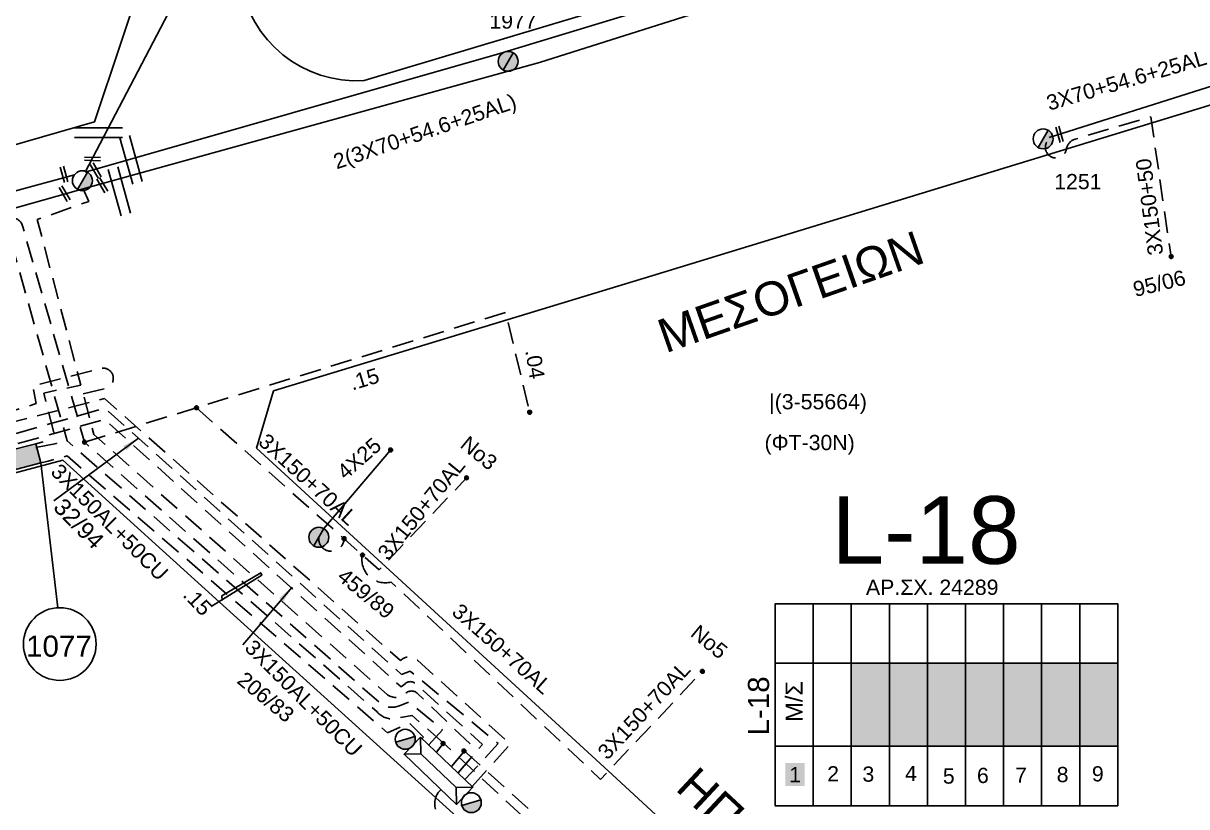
# Model space of a CAD drawing. Header units: millimetres. Extents: x 5010 to 7184, y -101 to 935.
# Drawn here: x 5841.1 to 5978.7, y 102.1 to 194.8 of the extents above; entities that cross this region are included whole.
import ezdxf
from ezdxf.enums import TextEntityAlignment as Align

# ---------------------------------------------------------------- set-up
doc = ezdxf.new("R2010")
doc.units = ezdxf.units.MM
doc.linetypes.add('DASHED', pattern=[19.05, 12.7, -6.35])
for name, color, linetype in [('Link Box 4 Διευθύνσεων', 7, 'Continuous'), ('Ασφαλειοκιβώτια Χ.Τ 9 αναχωρήσεων', 7, 'Continuous'), ('Γέφυρες Εναερίου Δικτύου', 7, 'Continuous'), ('Γυμνά εναέρια ΧΤ και ΦΟΠ (3Φ)   4x50+16AL', 7, 'Continuous'), ('Εναέρια παροχή ΧΤ 4x25', 7, 'SYN_LINE'), ('Επιγραφές - Σχήματα', 7, 'Continuous'), ('Καλώδια ΧΤ   3x150+50AL', 7, 'DASHED'), ('Καλώδια ΧΤ   3x150+50CU', 7, 'DASHED'), ('Καλώδια ΧΤ   3x150+70AL', 7, 'DASHED'), ('Καλώδια ΧΤ   3x150AL+50CU', 7, 'DASHED'), ('Μηχανική τομή', 7, 'Continuous'), ('Στύλος Ξύλινος', 7, 'Continuous'), ('Στύλος Ξύλινος @ 1', 7, 'Continuous'), ('Στύλος ΦΜ', 7, 'Continuous'), ('Στύλος ΦΜ @ 1', 7, 'Continuous'), ('Συνδέσεις', 7, 'Continuous'), ('Συνεστραμμένα ΧΤ   3x70+54.6+25AL', 7, 'SYN_LINE'), ('Τομή', 7, 'Continuous'), ('Υποσταθμός εναέριος 2 στύλων', 7, 'Continuous'), ('Υποσταθμός πόλεως', 7, 'Continuous'), ('Υπόβαθρο ΔΕΗ', 7, 'Continuous'), ('Υπόγεια Καλώδια Δικτύου ΧΤ   .04', 7, 'DASHED'), ('Υπόγεια Καλώδια Δικτύου ΧΤ   .15', 7, 'DASHED')]:
    doc.layers.add(name, color=color, linetype=linetype)
doc.styles.get("Standard").update_dxf_attribs({"font": 'arial.ttf'})
doc.linetypes.add('SYN_LINE', pattern='A,0.5,-0.0001,["/\\/\\/\\/",Standard,S=0.1,R=0,X=0,Y=-0.05],-0.25', length=0.7501)
doc.dimstyles.new('ISO-25', dxfattribs={"dimtxt": 2.5, "dimasz": 2.5, "dimexe": 1.25, "dimexo": 0.625, "dimtad": 1, "dimtxsty": 'Standard', "dimcen": 2.5, "dimaunit": 2, "dimazin": 0, "dimtfac": 1, "dimtmove": 0, "dimatfit": 3, "dimfxl": 1, "dimarcsym": 0})

# ---------------------------------------------------------------- blocks, each defined once
blk = doc.blocks.new('ΑΣΦΑΛΕΙΟΚΙΒΩΤΙΟ ΥΠΟΣΤΑΘΜΟΥ 9 ΑΝΑΧΩΡΗΣΕΩΝ')
at = {"layer": 'Ασφαλειοκιβώτια Χ.Τ 9 αναχωρήσεων', "ltscale": 40}
for p, q in [((-23.8, 40.36), (24.02, 40.36)), ((-9.72, 40.36), (-9.72, -40.64)), ((9.94, 40.36), (9.94, -40.64)), ((-23.8, 31.36), (24.02, 31.36)), ((-23.8, 22.36), (24.02, 22.36)), ((-23.8, 13.36), (24.02, 13.36)), ((-23.8, 4.36), (24.02, 4.36)), ((-23.8, -4.64), (24.02, -4.64)), ((-23.8, -13.64), (24.02, -13.64)), ((-23.8, -22.64), (24.02, -22.64)), ((-23.8, -31.64), (24.02, -31.64))]:
    blk.add_line(p, q, dxfattribs=at)
at = {"layer": 'Ασφαλειοκιβώτια Χ.Τ 9 αναχωρήσεων'}
blk.add_lwpolyline([(-23.8, -40.64), (24.02, -40.64), (24.02, 40.36), (-23.8, 40.36)], close=True, dxfattribs=at)
for s, p in [('1', (-18.22, 37.06)), ('2', (-18.02, 28.07)), ('3', (-18.09, 19.73)), ('4', (-17.94, 9.66)), ('5', (-18.55, 0.71)), ('6', (-18.4, -7.35)), ('7', (-18.34, -16.37)), ('8', (-18.19, -26.2)), ('9', (-18.02, -34.53))]:
    blk.add_text(s, height=3.6, rotation=270, dxfattribs=at).set_placement(p)
at = {"layer": 'Ασφαλειοκιβώτια Χ.Τ 9 αναχωρήσεων', "ltscale": 40}
for tag, height, p in [('ΟΝΟΜΑ', 5, (-0.16, 44.31)), ('ΚΕΙΜΕΝΟ 1', 2, (17.06, 35.59)), ('ΚΕΙΜΕΝΟ 2', 2, (17.06, 26.88)), ('ΚΕΙΜΕΝΟ 3', 2, (17.06, 17.69)), ('ΚΕΙΜΕΝΟ 4', 2, (17.06, 8.71)), ('ΚΕΙΜΕΝΟ 5', 2, (17.06, -0.13)), ('ΚΕΙΜΕΝΟ 6', 2, (17.06, -9.05)), ('ΚΕΙΜΕΝΟ 7', 2, (17.06, -18.13)), ('ΚΕΙΜΕΝΟ 8', 2, (17.06, -26.85)), ('ΚΕΙΜΕΝΟ 9', 2, (17.06, -35.99)), ('ΣΧ', 2, (-0.1, -42.64))]:
    blk.add_attdef(tag, text='', height=height, dxfattribs=at).set_placement(p, align=Align.MIDDLE_CENTER)
blk = doc.blocks.new('LINK BOX 4 ΑΝΑΧΩΡΗΣΕΩΝ')
at = {"layer": 'Link Box 4 Διευθύνσεων', "ltscale": 40}
blk.add_hatch(color=256, dxfattribs=at).paths.add_polyline_path([(-3.54, 0), (-3.54, -4.67), (3.54, -4.67), (3.54, 0)])
for p, q in [((-3.54, 0), (-5.33, 0)), ((5.33, 0), (3.54, 0)), ((-3.54, -4.67), (-5.33, -4.67)), ((5.33, -4.67), (3.54, -4.67))]:
    blk.add_line(p, q, dxfattribs=at)
blk.add_lwpolyline([(-3.54, -4.67), (-3.54, 0), (3.54, 0), (3.54, -4.67)], close=True, dxfattribs=at)
blk = doc.blocks.new('ΥΠΟΣΤΑΘΜΟΣ ΕΝΑΕΡΙΟΣ ΕΠΙ 2 ΣΤΥΛΩΝ')
at = {"layer": 'Υποσταθμός εναέριος 2 στύλων', "linetype": 'Continuous'}
for points in [[(-11.97, -2.11, 0.574793), (-8.45, -0.07, 0.268822), (-9.64, 1.98)], [(9.68, -2.15, 0.574793), (13.19, -0.1, 0.268822), (12.01, 1.95)]]:
    blk.add_hatch(color=256, dxfattribs=at).paths.add_polyline_path(points)
for p, q in [((-11.97, -2.11), (-9.64, 1.98)), ((9.68, -2.15), (12.01, 1.95))]:
    blk.add_line(p, q, dxfattribs=at)
for centre in [(-10.81, -0.07), (10.84, -0.1)]:
    blk.add_circle(centre, 2.36, dxfattribs=at)
at = {"layer": 'Υποσταθμός πόλεως', "linetype": 'Continuous', "ltscale": 40}
blk.add_lwpolyline([(-8.57, 2.82), (8.57, 2.82), (8.57, -2.82), (-8.57, -2.82)], close=True, dxfattribs=at)
for points in [[(-5.75, 0), (-8.57, 2.82)], [(5.75, 0), (8.57, 2.82)], [(-8.57, -2.82), (-5.75, 0)], [(-5.75, 0), (5.75, 0)], [(8.57, -2.82), (5.75, 0)]]:
    blk.add_lwpolyline(points, dxfattribs=at)
at = {"layer": 'Υποσταθμός εναέριος 2 στύλων', "ltscale": 40, "flags": 1}
for tag, p in [('ΜΕΤΑΣΧΗΜΑΤΙΣΜΟΣ', (14.09, 2.51)), ('ΙΣΧΥΣ', (14.07, -0.28)), ('ΑΡΙΘΜΟΣ', (14.19, -3))]:
    blk.add_attdef(tag, p, '', height=1.8, dxfattribs=at)
blk = doc.blocks.new('ΥΠΑΡΧΩΝ ΤΣΙΜΕΝΤΕΝΙΟΣ ΣΤΥΛΟΣ')
at = {"layer": 'Στύλος ΦΜ'}
blk.add_hatch(color=256, dxfattribs=at).paths.add_polyline_path([(-1.29, -2.28, 0.574793), (2.62, 0, 0.268822), (1.3, 2.27)])
blk.add_line((-1.29, -2.28), (1.3, 2.27), dxfattribs=at)
blk.add_circle((0, 0), 2.62, dxfattribs=at)
at = {"layer": 'Στύλος ΦΜ', "flags": 4}
for tag, p in [('ΑΡΙΘΜΟΣ', (-4.68, 8.05)), ('ΤΥΠΟΣ', (-4.91, 3.03))]:
    blk.add_attdef(tag, p, '', height=4, dxfattribs=at)
blk = doc.blocks.new('ΤΟΜΗ')
at = {"layer": 'Τομή', "ltscale": 40}
for p, q in [((-5.68, 0), (5.68, 0)), ((5.68, -2.33), (-5.68, -2.33))]:
    blk.add_line(p, q, dxfattribs=at)
blk = doc.blocks.new('ΥΠΑΡΧΩΝ ΞΥΛΙΝΟΣ ΣΤΥΛΟΣ')
at = {"layer": 'Στύλος Ξύλινος'}
h = blk.add_hatch(color=7, dxfattribs=at)
h.paths.add_polyline_path([(-2.62, 0, 0.270008), (-1.29, -2.28), (1.3, 2.27, 0.576266)])
h.paths.add_polyline_path([(-1.29, -2.28, 0.574793), (2.62, 0, 0.268822), (1.3, 2.27)])
at = {"layer": 'Στύλος Ξύλινος', "color": 7}
blk.add_line((-1.29, -2.28), (1.3, 2.27), dxfattribs=at)
blk.add_circle((0, 0), 2.62, dxfattribs=at)
at = {"layer": 'Στύλος Ξύλινος', "flags": 4}
for tag, p in [('ΑΡΙΘΜΟΣ', (-4.91, 8.6)), ('ΤΥΠΟΣ', (-4.85, 3.39))]:
    blk.add_attdef(tag, p, '', height=4, dxfattribs=at)
blk = doc.blocks.new('ΜΗΧΑΝΙΚΗ ΤΟΜΗ')
at = {"layer": 'Μηχανική τομή', "ltscale": 40}
for p, q in [((-1.89, 0.78), (1.89, 0.78)), ((1.89, 0), (-1.89, 0))]:
    blk.add_line(p, q, dxfattribs=at)
blk = doc.blocks.new('_ΣΥΝΔΕΣΗ')
at = {"layer": 'Συνδέσεις', "linetype": 'SYN_LINE', "ltscale": 40}
blk.add_hatch(color=256, dxfattribs=at).paths.add_polyline_path([(0.5, -0.01, 1), (-0.5, -0.01, 1)])
at = {"layer": 'Συνδέσεις'}
blk.add_circle((0, -0.01), 0.5, dxfattribs=at)

msp = doc.modelspace()

# ---------------------------------------------------------------- hatches: boundary and pattern name
at = {"layer": 'Ασφαλειοκιβώτια Χ.Τ 9 αναχωρήσεων'}
for color, points in [(151, [(5939.04, 119.1), (5939.04, 109.27), (5943.54, 109.27), (5943.54, 119.1)]), (1, [(5943.54, 119.1), (5943.54, 109.27), (5948.04, 109.27), (5948.04, 119.1)]), (2, [(5948.04, 119.1), (5948.04, 109.27), (5952.54, 109.27), (5952.54, 119.1)]), (6, [(5952.54, 119.1), (5952.54, 109.27), (5957.04, 109.27), (5957.04, 119.1)]), (173, [(5957.04, 119.1), (5957.04, 109.27), (5961.54, 109.27), (5961.54, 119.1)]), (27, [(5961.54, 119.1), (5961.54, 109.27), (5966.04, 109.27), (5966.04, 119.1)]), (85, [(5966.04, 119.1), (5966.04, 109.27), (5970.54, 109.27), (5970.54, 119.1)]), (30, [(5931.24, 104.57), (5933.54, 104.57), (5933.54, 107.28), (5931.24, 107.28)])]:
    msp.add_hatch(color=color, dxfattribs=at).paths.add_polyline_path(points)

# ---------------------------------------------------------------- linework, layer by layer
at = {"layer": 'Γέφυρες Εναερίου Δικτύου', "color": 6, "linetype": 'DASHED', "ltscale": 0.2, "flags": 128}
for points in [[(5848.2, 175.21), (5848.88, 173.74), (5842.79, 171.58), (5847.94, 152.01)], [(5842.63, 144.64), (5845.08, 145.11), (5843.57, 151.06), (5847.94, 152.01)]]:
    msp.add_lwpolyline(points, dxfattribs=at)
at = {"layer": 'Γυμνά εναέρια ΧΤ και ΦΟΠ (3Φ)   4x50+16AL', "color": 27, "flags": 128}
msp.add_lwpolyline([(5896.06, 275.58), (5880.63, 250.51), (5869.44, 217.35), (5848.44, 177.21)], dxfattribs=at)
at = {"layer": 'Εναέρια παροχή ΧΤ 4x25', "color": 1, "linetype": 'SYN_LINE', "ltscale": 15, "flags": 128}
msp.add_lwpolyline([(5876.67, 135.02), (5884.57, 144.32)], dxfattribs=at)
at = {"layer": 'Επιγραφές - Σχήματα', "linetype": 'Continuous', "ltscale": 0.2}
msp.add_line((5843.2, 142.8), (5845.21, 125.66), dxfattribs=at)
msp.add_lwpolyline([(5863.35, 125.82), (5869.36, 129.53), (5869.22, 129.8), (5864.62, 127.06), (5864.67, 126.51)], dxfattribs=at)
msp.add_circle((5845.45, 121.37), 4.3, dxfattribs=at)
at = {"layer": 'Επιγραφές - Σχήματα', "color": 30, "linetype": 'DASHED', "ltscale": 0.2}
msp.add_arc((5891.97, 102.5), 2.19, 130.9526, 331.5618, dxfattribs=at)
at = {"layer": 'Καλώδια ΧΤ   3x150+50AL', "color": 173, "linetype": 'DASHED', "ltscale": 0.2, "flags": 128}
msp.add_lwpolyline([(5892.55, 106.12), (5895.42, 109.5), (5887.53, 116.68, 0.386676), (5886.27, 116.68), (5885.8, 116.32), (5850.74, 147.96), (5826.49, 141.12), (5830.44, 126.16)], format="xyb", dxfattribs=at)
at = {"layer": 'Καλώδια ΧΤ   3x150+50AL', "color": 2, "linetype": 'DASHED', "ltscale": 0.2, "flags": 128}
msp.add_lwpolyline([(5889.99, 108.57), (5890.83, 109.66), (5905.23, 96.33, -0.197832), (5905.96, 94.76, 0.333281), (5907.47, 92.94), (5943.01, 59.82, -0.592103), (5941.91, 55.5, 0.381973)], format="xyb", dxfattribs=at)
at = {"layer": 'Καλώδια ΧΤ   3x150+50AL', "color": 151, "linetype": 'DASHED', "ltscale": 0.2, "flags": 128}
msp.add_lwpolyline([(5893.28, 108.72), (5906.27, 97.05, -0.217755), (5907.04, 95.2, 0.237816), (5907.72, 93.75), (5932.21, 72.46), (5929.75, 70.55)], format="xyb", dxfattribs=at)
at = {"layer": 'Καλώδια ΧΤ   3x150+50CU', "color": 133, "linetype": 'DASHED', "ltscale": 0.2, "flags": 128}
msp.add_lwpolyline([(5962.14, 180.74, 1.192808), (5964.48, 179.93, -0.281279), (5965.49, 181.1), (5974.44, 183.74), (5976.85, 167.21)], format="xyb", dxfattribs=at)
at = {"layer": 'Καλώδια ΧΤ   3x150+70AL', "color": 1, "linetype": 'DASHED', "ltscale": 0.2, "flags": 128}
msp.add_lwpolyline([(5861.62, 149.32), (5883.21, 130.14), (5893.55, 141.03)], dxfattribs=at)
msp.add_lwpolyline([(5881.23, 131.9, 0.558712), (5884.64, 128.71), (5909.4, 105.36), (5921.43, 118.14)], format="xyb", dxfattribs=at)
at = {"layer": 'Καλώδια ΧΤ   3x150+70AL', "color": 1, "linetype": 'DASHED', "ltscale": 0.2}
msp.add_arc((5877.56, 133.83), 1.49, 173.4788, 0.2782, dxfattribs=at)
at = {"layer": 'Καλώδια ΧΤ   3x150AL+50CU', "color": 85, "linetype": 'DASHED', "ltscale": 0.2, "flags": 128}
msp.add_lwpolyline([(5894.21, 104.52), (5898.73, 109.53), (5887.73, 119.46, 0.399217), (5885.73, 119.41), (5850.72, 150.42), (5823.83, 143.48), (5828.33, 126.45)], format="xyb", dxfattribs=at)
at = {"layer": 'Καλώδια ΧΤ   3x150AL+50CU', "color": 27, "linetype": 'DASHED', "ltscale": 0.2, "flags": 128}
msp.add_lwpolyline([(5798.13, 134), (5810.5, 137.69), (5811.95, 136.73), (5824.1, 139.64, 0.446113), (5825.41, 142.07), (5850.79, 149.27), (5885.87, 117.78), (5886.87, 118.18), (5897.29, 109.59), (5893.36, 105.34)], format="xyb", dxfattribs=at)
at = {"layer": 'Συνεστραμμένα ΧΤ   3x70+54.6+25AL', "color": 133, "linetype": 'SYN_LINE', "ltscale": 20}
msp.add_line((5982.75, 187.72), (5962.43, 181.31), dxfattribs=at)
at = {"layer": 'Συνεστραμμένα ΧΤ   3x70+54.6+25AL', "color": 6, "linetype": 'SYN_LINE', "ltscale": 20}
msp.add_line((5808.48, 164), (5847.96, 175.14), dxfattribs=at)
at = {"layer": 'Συνεστραμμένα ΧΤ   3x70+54.6+25AL', "color": 151, "linetype": 'SYN_LINE', "ltscale": 20, "flags": 128}
for points in [[(5973.53, 214.34), (5897.48, 191.24), (5848.44, 177.21)], [(5973.93, 212.93), (5902.18, 190.17), (5848.2, 175.21), (5847.72, 175.07)]]:
    msp.add_lwpolyline(points, dxfattribs=at)
at = {"layer": 'Συνεστραμμένα ΧΤ   3x70+54.6+25AL', "color": 6, "linetype": 'SYN_LINE', "ltscale": 20, "flags": 128}
msp.add_lwpolyline([(5847.18, 176.86), (5808.07, 166.23)], dxfattribs=at)
at = {"layer": 'Υπόβαθρο ΔΕΗ', "flags": 128}
for points in [[(5842.8, 246.67), (5821.84, 177.32, 0.884348), (5822.87, 175.46), (5849.55, 183.14), (5868.22, 239.02), (5874.85, 258.42), (5892.75, 275.68, 0.397609), (5893.51, 293.38, 0.059226), (5885, 299.98, 0.005218), (5837.57, 311.39, 0.255722), (5831.14, 309.94, -0.162778), (5814.87, 297.51, 0.335501), (5809.39, 292.22), (5797.28, 253.88), (5785.41, 213.77)], [(5842.8, 246.67), (5821.84, 177.32, 0.884348), (5822.87, 175.46), (5849.55, 183.14), (5868.22, 239.02), (5874.85, 258.42), (5892.75, 275.68, 0.397609), (5893.51, 293.38, 0.059226), (5885, 299.98, 0.005218), (5837.57, 311.39, 0.255722), (5831.14, 309.94, -0.162778), (5814.87, 297.51, 0.335501), (5809.39, 292.22), (5797.28, 253.88), (5785.41, 213.77)], [(6014.54, 227.92), (6015.04, 232.42), (5997.31, 310.7), (5922.14, 288.75), (5882.94, 249.45), (5866.8, 199.83, 0.387662), (5881.43, 188.02), (6014.54, 227.92)], [(6014.54, 227.92), (6015.04, 232.42), (5997.31, 310.7), (5922.14, 288.75), (5882.94, 249.45), (5866.8, 199.83, 0.387662), (5881.43, 188.02), (6014.54, 227.92)]]:
    msp.add_lwpolyline(points, format="xyb", dxfattribs=at)
for points in [[(5870.73, 151.33), (5868.73, 144.55), (5910.75, 105.92), (5957.23, 62.98), (6011.44, 120.19), (6014.77, 190.22), (6011.84, 194.41), (5915.46, 164.93), (5870.73, 151.33)], [(5870.73, 151.33), (5868.73, 144.55), (5910.75, 105.92), (5957.23, 62.98), (6011.44, 120.19), (6014.77, 190.22), (6011.84, 194.41), (5915.46, 164.93), (5870.73, 151.33)], [(5811.22, 133.91), (5830.97, 51.4), (5874.18, 54.26), (5927.57, 45.81), (5939.95, 57.98), (5908.03, 86.76), (5865.18, 125.58), (5845.81, 143.12), (5811.22, 133.91)], [(5811.22, 133.91), (5830.97, 51.4), (5874.18, 54.26), (5927.57, 45.81), (5939.95, 57.98), (5908.03, 86.76), (5865.18, 125.58), (5845.81, 143.12), (5811.22, 133.91)]]:
    msp.add_lwpolyline(points, dxfattribs=at)
at = {"layer": 'Υπόγεια Καλώδια Δικτύου ΧΤ   .04', "color": 1, "linetype": 'DASHED', "ltscale": 0.2, "flags": 128}
msp.add_lwpolyline([(5848.39, 145.24), (5898.17, 160.6), (5901.01, 148.79)], dxfattribs=at)
at = {"layer": 'Υπόγεια Καλώδια Δικτύου ΧΤ   .15', "color": 1, "linetype": 'DASHED', "ltscale": 0.2, "flags": 128}
msp.add_lwpolyline([(5889.08, 109.44), (5890.71, 111.23), (5886.72, 114.52), (5885.6, 114.06, -0.24583), (5883.46, 114.26), (5848.39, 145.24), (5841.04, 170.86, 0.388905), (5839.61, 171.74), (5809.4, 163.29), (5808.16, 164.24)], format="xyb", dxfattribs=at)
at = {"layer": 'Υπόγεια Καλώδια Δικτύου ΧΤ   .15', "color": 2, "linetype": 'DASHED', "ltscale": 0.2, "flags": 128}
msp.add_lwpolyline([(5890.83, 109.66), (5887.11, 112.91), (5885.03, 112.56, -0.271531), (5882.98, 113.34), (5846.32, 145.41), (5839.57, 169.42, 0.538058), (5837.83, 169.98), (5808.56, 161.43), (5807.8, 162.19, 0.298232), (5806.5, 162.47), (5778.99, 154.14), (5778.21, 154.88)], format="xyb", dxfattribs=at)
at = {"layer": 'Υπόγεια Καλώδια Δικτύου ΧΤ   .15', "color": 151, "linetype": 'DASHED', "ltscale": 0.2, "flags": 128}
for points in [[(5848.22, 150.98), (5850.98, 151.65, 1.072545), (5849.99, 153.87), (5842.26, 151.91), (5842.66, 149.82), (5836.37, 147.85), (5835.3, 143.94, 0.412255), (5835.73, 143.25), (5838.33, 143.95)], [(5893.96, 109.55), (5887.76, 115.53, 0.403073), (5886.34, 115.53, -0.353554), (5884.21, 115.35), (5849.49, 146.14), (5848.22, 150.98)]]:
    msp.add_lwpolyline(points, format="xyb", dxfattribs=at)
at = {"layer": 'Υπόγεια Καλώδια Δικτύου ΧΤ   .15', "color": 6, "linetype": 'DASHED', "ltscale": 0.2, "flags": 128}
msp.add_lwpolyline([(5888.3, 110.19), (5888.47, 110.35), (5886.76, 112.04), (5884.2, 110.88), (5846.31, 143.62), (5844.07, 143.02)], dxfattribs=at)
at = {"layer": 'Υπόγεια Καλώδια Δικτύου ΧΤ   .15', "color": 151, "linetype": 'DASHED', "ltscale": 0.2, "flags": 128}
msp.add_lwpolyline([(5891.76, 106.87), (5893.96, 109.55)], dxfattribs=at)

# ---------------------------------------------------------------- block references
at = {"layer": 'Link Box 4 Διευθύνσεων', "xscale": 0.5000000000002828, "yscale": 0.5000000000002828, "zscale": 0.5000000000002828, "rotation": 14.43056140346167}
msp.add_blockref('LINK BOX 4 ΑΝΑΧΩΡΗΣΕΩΝ', (5840.91, 144.62), dxfattribs=at)
at = {"layer": 'Ασφαλειοκιβώτια Χ.Τ 9 αναχωρήσεων', "xscale": 0.5, "yscale": 0.5, "zscale": 0.5, "rotation": 90}
msp.add_blockref('ΑΣΦΑΛΕΙΟΚΙΒΩΤΙΟ ΥΠΟΣΤΑΘΜΟΥ 9 ΑΝΑΧΩΡΗΣΕΩΝ', (5950.22, 114.13), dxfattribs=at).add_auto_attribs({'ΟΝΟΜΑ': 'L-18'})
at = {"layer": 'Μηχανική τομή'}
for p, xscale, yscale, zscale, rotation in [((5963.84, 181.71), 0.500000000000006, 0.500000000000006, 0.500000000000006, 106.1187362132316), ((5849.32, 178.56), 0.5000000000001926, 0.5000000000001926, 0.5000000000001926, 357.9314164051875), ((5845.76, 176.87), 0.5000000000001927, 0.5000000000001927, 0.5000000000001927, 285.8097378325245), ((5849.54, 177.27), 0.5000000000001926, 0.5000000000001926, 0.5000000000001926, 300.7648480705561), ((5850.31, 175.54), 0.5000000000001926, 0.5000000000001926, 0.5000000000001926, 300.7648480705561), ((5845.86, 174.55), 0.5000000000001926, 0.5000000000001926, 0.5000000000001926, 300.7648480705561)]:
    msp.add_blockref('ΜΗΧΑΝΙΚΗ ΤΟΜΗ', p, dxfattribs=dict(at, xscale=xscale, yscale=yscale, zscale=zscale, rotation=rotation))
at = {"layer": 'Στύλος Ξύλινος @ 1', "ltscale": 40}
ref = msp.add_blockref('ΥΠΑΡΧΩΝ ΞΥΛΙΝΟΣ ΣΤΥΛΟΣ', (5898.46, 190.3), dxfattribs=dict(at, xscale=0.4499999999998181, yscale=0.4499999999998181, zscale=0.4499999999998181))
ref.add_attrib('ΑΡΙΘΜΟΣ', '1977', (5896.25, 194.17), dxfattribs={"layer": 'Στύλος Ξύλινος', "height": 1.8, "flags": 4})
at = {"layer": 'Στύλος Ξύλινος @ 1', "ltscale": 40, "xscale": 0.4499999999998181, "yscale": 0.4499999999998181, "zscale": 0.4499999999998181}
msp.add_blockref('ΥΠΑΡΧΩΝ ΞΥΛΙΝΟΣ ΣΤΥΛΟΣ', (5876.08, 134), dxfattribs=at)
at = {"layer": 'Στύλος ΦΜ @ 1', "ltscale": 40}
ref = msp.add_blockref('ΥΠΑΡΧΩΝ ΤΣΙΜΕΝΤΕΝΙΟΣ ΣΤΥΛΟΣ', (5961.72, 181.13), dxfattribs=dict(at, xscale=0.4499999999998181, yscale=0.4499999999998181, zscale=0.4499999999998181))
ref.add_attrib('ΤΥΠΟΣ', '1251', (5963.03, 175.18), dxfattribs={"layer": 'Στύλος ΦΜ', "height": 1.8, "flags": 4})
ref = msp.add_blockref('ΥΠΑΡΧΩΝ ΤΣΙΜΕΝΤΕΝΙΟΣ ΣΤΥΛΟΣ', (5961.72, 181.13), dxfattribs=dict(at, xscale=0.4499999999998181, yscale=0.4499999999998181, zscale=0.4499999999998181))
ref.add_attrib('ΤΥΠΟΣ', '1251', (5963.03, 175.18), dxfattribs={"layer": 'Στύλος ΦΜ', "height": 1.8, "flags": 4})
at = {"layer": 'Στύλος ΦΜ @ 1', "ltscale": 40, "xscale": 0.4499999999998181, "yscale": 0.4499999999998181, "zscale": 0.4499999999998181}
msp.add_blockref('ΥΠΑΡΧΩΝ ΤΣΙΜΕΝΤΕΝΙΟΣ ΣΤΥΛΟΣ', (5848.13, 176.18), dxfattribs=at)
msp.add_blockref('ΥΠΑΡΧΩΝ ΤΣΙΜΕΝΤΕΝΙΟΣ ΣΤΥΛΟΣ', (5848.13, 176.18), dxfattribs=at)
at = {"layer": 'Συνδέσεις', "xscale": 0.4500000000000455, "yscale": 0.4500000000000455, "zscale": 0.4500000000000455}
for p in [(5976.85, 167.21), (5861.62, 149.33), (5901.01, 148.79), (5848.39, 145.25), (5884.57, 144.33), (5893.55, 141.03), (5879.06, 133.84), (5881.24, 131.9), (5921.43, 118.14), (5890.77, 109.61), (5893.24, 108.73)]:
    msp.add_blockref('_ΣΥΝΔΕΣΗ', p, dxfattribs=at)
at = {"layer": 'Τομή', "xscale": 0.5, "yscale": 0.5, "zscale": 0.5}
msp.add_blockref('ΤΟΜΗ', (5850.04, 182.44), dxfattribs=at)
msp.add_blockref('ΤΟΜΗ', (5850.04, 182.44), dxfattribs=at)
at = {"layer": 'Τομή', "xscale": 0.50000000000003, "yscale": 0.50000000000003, "zscale": 0.50000000000003, "rotation": 285.4736205057525}
for p in [(5854.45, 178.81), (5853.06, 175.07)]:
    msp.add_blockref('ΤΟΜΗ', p, dxfattribs=at)
at = {"layer": 'Υποσταθμός εναέριος 2 στύλων', "lineweight": 30, "xscale": 0.5000000000000483, "yscale": 0.5000000000000483, "zscale": 0.5000000000000483, "rotation": 316.2596635142074}
msp.add_blockref('ΥΠΟΣΤΑΘΜΟΣ ΕΝΑΕΡΙΟΣ ΕΠΙ 2 ΣΤΥΛΩΝ', (5890.23, 106.39), dxfattribs=at)

# ---------------------------------------------------------------- texts
at = {"layer": 'Εναέρια παροχή ΧΤ 4x25', "ltscale": 20}
msp.add_text('4X25', height=1.8, rotation=41.4152, dxfattribs=at).set_placement((5880.84, 143.33), align=Align.MIDDLE)
at = {"layer": 'Επιγραφές - Σχήματα', "linetype": 'DASHED', "ltscale": 0.2, "attachment_point": 1}
for s, insert, char_height, width, rotation in [('ΜΕΣΟΓΕΙΩΝ', (5915.75, 159.52), 4, 17.2922, 19.2992), ('95/06', (5972.18, 164.17), 1.8, 10.8079, 13.715), ('Νο3', (5893.81, 146.13), 1.8, 10.8079, 320.5055), ('32/94', (5845.99, 138.82), 2, 17.7581, 314.3567), ('459/89', (5879.27, 130.49), 1.8, 10.8079, 320.5055), ('Νο5', (5921.04, 123.8), 1.8, 10.8079, 320.5055), ('206/83', (5867.42, 118.25), 1.8, 10.8079, 320.5055), ('ΗΠΕΙΡΟΥ', (5920.84, 107.11), 4, 17.2922, 317.0347)]:
    msp.add_mtext(s, dxfattribs=dict(at, insert=insert, char_height=char_height, width=width, rotation=rotation))
at = {"layer": 'Επιγραφές - Σχήματα', "linetype": 'Continuous', "ltscale": 0.2, "attachment_point": 1}
for s, insert, char_height, width in [('|(3-55664)', (5929.33, 150.94), 1.8, 21.3022), ('(ΦΤ-30Ν)', (5928.78, 146.11), 1.8, 21.3022), ('ΑΡ.ΣΧ. 24289', (5940.77, 128.99), 1.8, 21.3022), ('1077', (5841.47, 122.37), 2.5, 4.7882)]:
    msp.add_mtext(s, dxfattribs=dict(at, insert=insert, char_height=char_height, width=width))
at = {"layer": 'Επιγραφές - Σχήματα', "linetype": 'DASHED', "ltscale": 0.2, "insert": (5936.69, 138.86), "char_height": 8, "width": 24.9768, "attachment_point": 1}
msp.add_mtext('L-18', dxfattribs=at)
at = {"layer": 'Επιγραφές - Σχήματα', "linetype": 'Continuous', "ltscale": 15, "insert": (5931.27, 112.17), "char_height": 2, "width": 2.0223, "attachment_point": 1, "rotation": 90}
msp.add_mtext('Μ/Σ', dxfattribs=at)
at = {"layer": 'Καλώδια ΧΤ   3x150+50CU', "ltscale": 0.2}
msp.add_text('3X150+50', height=1.8, rotation=97.4969, dxfattribs=at).set_placement((5974.28, 173.08), align=Align.MIDDLE)
at = {"layer": 'Καλώδια ΧΤ   3x150+70AL', "ltscale": 0.2}
for rotation, p in [(317.5736, (5874.8, 140.85)), (50.7997, (5888.19, 137.37)), (318.4953, (5897.75, 120.81)), (47.0123, (5914.52, 113.52))]:
    msp.add_text('3X150+70AL', height=1.8, rotation=rotation, dxfattribs=at).set_placement(p, align=Align.MIDDLE)
at = {"layer": 'Καλώδια ΧΤ   3x150AL+50CU', "ltscale": 0.2}
for p in [(5851.35, 135.8), (5874.28, 114.98)]:
    msp.add_text('3X150AL+50CU', height=1.8, rotation=315.0272, dxfattribs=at).set_placement(p, align=Align.MIDDLE)
at = {"layer": 'Συνεστραμμένα ΧΤ   3x70+54.6+25AL', "ltscale": 20}
for s, rotation, p in [('3X70+54.6+25AL', 16.3748, (5971.57, 188.08)), ('2(3X70+54.6+25AL)', 18.8218, (5888.68, 181.81))]:
    msp.add_text(s, height=1.8, rotation=rotation, dxfattribs=at).set_placement(p, align=Align.MIDDLE)
at = {"layer": 'Υπόγεια Καλώδια Δικτύου ΧΤ   .04', "ltscale": 0.2}
msp.add_text('.04', height=1.8, rotation=279.1388, dxfattribs=at).set_placement((5901.65, 154.48), align=Align.MIDDLE)
at = {"layer": 'Υπόγεια Καλώδια Δικτύου ΧΤ   .15', "ltscale": 0.2}
for rotation, p in [(16.6058, (5881.46, 152.71)), (313.695, (5861.75, 126.42))]:
    msp.add_text('.15', height=1.8, rotation=rotation, dxfattribs=at).set_placement(p, align=Align.MIDDLE)

# ---------------------------------------------------------------- leaders
at = {"layer": 'Επιγραφές - Σχήματα', "ltscale": 40}
for points in [[(5854.74, 145.72), (5844.74, 138.31)], [(5872.93, 128.11), (5867.1, 121.29)]]:
    msp.add_leader(points, dimstyle='ISO-25', override={"dimasz": 2, "dimtad": 0}, dxfattribs=at)

doc.saveas('drawing.dxf')
